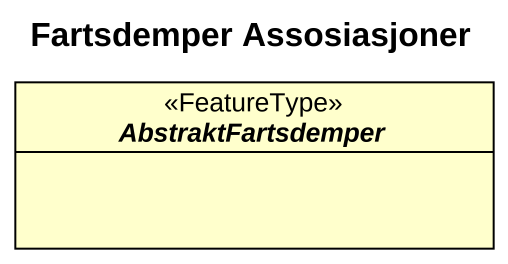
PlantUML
@startuml
title Fartsdemper Assosiasjoner
hide circle
hide empty members
abstract class AbstraktFartsdemper <<FeatureType>>
@enduml
